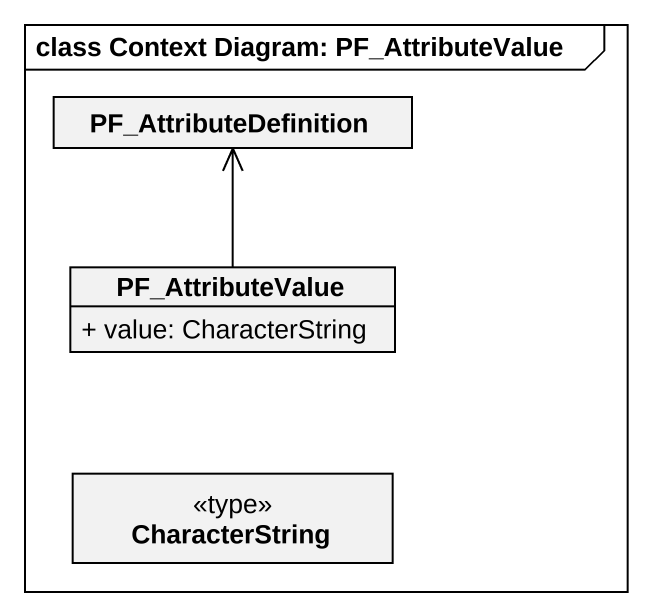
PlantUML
@startuml
mainframe class Context Diagram: PF_AttributeValue
hide circle
hide empty members
skinparam classAttributeIconSize 0
class PF_AttributeDefinition
class PF_AttributeValue {
  + value: CharacterString
}
class CharacterString <<type>>
PF_AttributeValue -up-> PF_AttributeDefinition
@enduml
